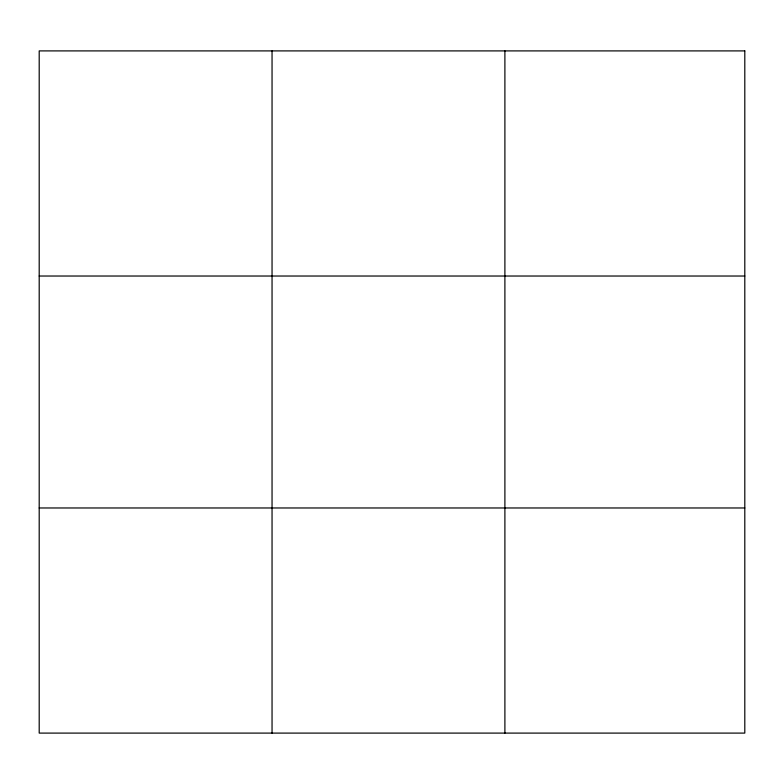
<?xml version="1.0" encoding="UTF-8"?>
<svg xmlns="http://www.w3.org/2000/svg" width="784" height="784" viewBox="0 0 784 784"><rect width="100%" height="100%" fill="white"/><g stroke="black" fill="none" stroke-linecap="round" stroke-linejoin="round"><path stroke-width="1.18" d="M272.048 50.901L272.048 733.099M504.896 50.901L504.896 733.099M39.2 276.027L744.8 276.027M39.2 507.973L744.8 507.973M744.8 50.901L744.8 733.099L39.2 733.099L39.2 50.901L744.8 50.901"/></g></svg>
